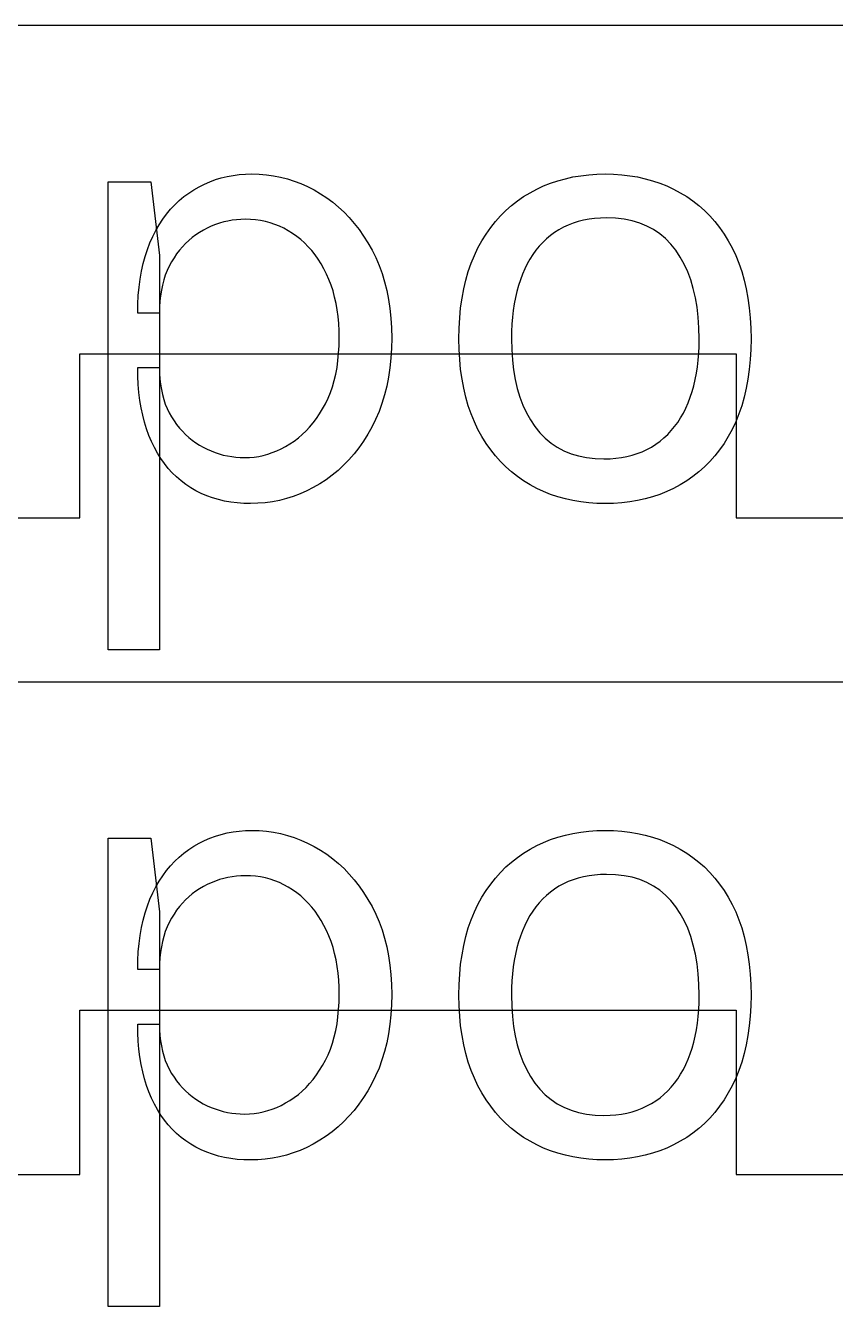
# Model space of a CAD drawing. Header units: millimetres. Extents: x 0 to 253, y 0 to 243.
# Drawn here: x 16.01 to 30.82, y 134.59 to 158 of the extents above; entities that cross this region are included whole.
import ezdxf

# ---------------------------------------------------------------- set-up
doc = ezdxf.new("R2010")
doc.units = ezdxf.units.MM
doc.layers.get('0').update_dxf_attribs({"linetype": 'CONTINUOUS'})

msp = doc.modelspace()

# ---------------------------------------------------------------- linework, layer by layer
for p, q in [((88, 158), (6, 158)), ((19.587, 155.216), (19.695, 155.242)), ((19.695, 155.242), (19.804, 155.262)), ((19.804, 155.262), (19.916, 155.276)), ((19.916, 155.276), (20.031, 155.285)), ((20.031, 155.285), (20.147, 155.288)), ((20.147, 155.288), (20.147, 155.288)), ((20.147, 155.288), (20.28, 155.284)), ((20.28, 155.284), (20.412, 155.274)), ((20.412, 155.274), (20.542, 155.256)), ((20.542, 155.256), (20.67, 155.23)), ((20.67, 155.23), (20.796, 155.198)), ((25.878, 155.202), (26.017, 155.233)), ((26.017, 155.233), (26.16, 155.257)), ((26.16, 155.257), (26.306, 155.274)), ((26.306, 155.274), (26.456, 155.285)), ((26.456, 155.285), (26.609, 155.288)), ((26.609, 155.288), (26.609, 155.288)), ((26.609, 155.288), (26.761, 155.285)), ((26.761, 155.285), (26.91, 155.274)), ((26.91, 155.274), (27.055, 155.257)), ((27.055, 155.257), (27.197, 155.233)), ((27.197, 155.233), (27.336, 155.202)), ((17.519, 146.588), (17.519, 155.144)), ((17.519, 155.144), (18.299, 155.144)), ((18.299, 155.144), (18.455, 153.8)), ((18.992, 154.94), (19.085, 155)), ((19.085, 155), (19.181, 155.055)), ((19.181, 155.055), (19.279, 155.104)), ((19.279, 155.104), (19.38, 155.147)), ((19.38, 155.147), (19.482, 155.184)), ((19.482, 155.184), (19.587, 155.216)), ((20.796, 155.198), (20.921, 155.158)), ((20.921, 155.158), (21.044, 155.112)), ((21.044, 155.112), (21.165, 155.058)), ((21.165, 155.058), (21.284, 154.996)), ((21.284, 154.996), (21.401, 154.928)), ((25.232, 154.946), (25.354, 155.011)), ((25.354, 155.011), (25.48, 155.069)), ((25.48, 155.069), (25.609, 155.12)), ((25.609, 155.12), (25.742, 155.165)), ((25.742, 155.165), (25.878, 155.202)), ((27.336, 155.202), (27.471, 155.165)), ((27.471, 155.165), (27.603, 155.12)), ((27.603, 155.12), (27.732, 155.069)), ((27.732, 155.069), (27.858, 155.011)), ((27.858, 155.011), (27.98, 154.946)), ((18.737, 154.725), (18.818, 154.802)), ((18.818, 154.802), (18.903, 154.874)), ((18.903, 154.874), (18.992, 154.94)), ((21.401, 154.928), (21.515, 154.853)), ((21.515, 154.853), (21.625, 154.772)), ((21.625, 154.772), (21.73, 154.684)), ((24.893, 154.711), (25.001, 154.796)), ((25.001, 154.796), (25.114, 154.874)), ((25.114, 154.874), (25.232, 154.946)), ((27.98, 154.946), (28.098, 154.874)), ((28.098, 154.874), (28.211, 154.796)), ((28.211, 154.796), (28.319, 154.711)), ((18.518, 154.46), (18.587, 154.554)), ((18.587, 154.554), (18.66, 154.642)), ((18.66, 154.642), (18.737, 154.725)), ((21.73, 154.684), (21.831, 154.59)), ((21.831, 154.59), (21.927, 154.49)), ((24.6, 154.418), (24.693, 154.522)), ((24.693, 154.522), (24.79, 154.62)), ((24.79, 154.62), (24.893, 154.711)), ((28.319, 154.711), (28.421, 154.62)), ((28.421, 154.62), (28.518, 154.522)), ((28.518, 154.522), (28.611, 154.418)), ((18.392, 154.256), (18.453, 154.361)), ((18.453, 154.361), (18.518, 154.46)), ((19.331, 154.3), (19.259, 154.262)), ((19.405, 154.333), (19.331, 154.3)), ((19.479, 154.363), (19.405, 154.333)), ((19.555, 154.389), (19.479, 154.363)), ((19.631, 154.411), (19.555, 154.389)), ((19.708, 154.428), (19.631, 154.411)), ((19.787, 154.442), (19.708, 154.428)), ((19.866, 154.452), (19.787, 154.442)), ((19.946, 154.458), (19.866, 154.452)), ((20.027, 154.46), (19.946, 154.458)), ((20.121, 154.457), (20.027, 154.46)), ((20.027, 154.46), (20.027, 154.46)), ((20.213, 154.45), (20.121, 154.457)), ((20.304, 154.437), (20.213, 154.45)), ((20.393, 154.419), (20.304, 154.437)), ((20.48, 154.395), (20.393, 154.419)), ((20.566, 154.367), (20.48, 154.395)), ((20.649, 154.334), (20.566, 154.367)), ((20.732, 154.295), (20.649, 154.334)), ((20.812, 154.251), (20.732, 154.295)), ((21.927, 154.49), (22.019, 154.384)), ((22.019, 154.384), (22.107, 154.271)), ((24.43, 154.19), (24.513, 154.307)), ((24.513, 154.307), (24.6, 154.418)), ((25.844, 154.313), (25.761, 154.268)), ((25.93, 154.353), (25.844, 154.313)), ((26.02, 154.388), (25.93, 154.353)), ((26.113, 154.417), (26.02, 154.388)), ((26.21, 154.441), (26.113, 154.417)), ((26.311, 154.46), (26.21, 154.441)), ((26.414, 154.473), (26.311, 154.46)), ((26.522, 154.481), (26.414, 154.473)), ((26.633, 154.484), (26.522, 154.481)), ((26.797, 154.478), (26.633, 154.484)), ((26.633, 154.484), (26.633, 154.484)), ((26.952, 154.46), (26.797, 154.478)), ((27.1, 154.431), (26.952, 154.46)), ((27.239, 154.389), (27.1, 154.431)), ((27.369, 154.336), (27.239, 154.389)), ((27.492, 154.271), (27.369, 154.336)), ((28.611, 154.418), (28.698, 154.307)), ((28.698, 154.307), (28.78, 154.19)), ((18.283, 154.029), (18.335, 154.145)), ((18.335, 154.145), (18.392, 154.256)), ((18.993, 154.074), (18.933, 154.018)), ((19.055, 154.127), (18.993, 154.074)), ((19.121, 154.175), (19.055, 154.127)), ((19.188, 154.221), (19.121, 154.175)), ((19.259, 154.262), (19.188, 154.221)), ((20.891, 154.202), (20.812, 154.251)), ((20.967, 154.148), (20.891, 154.202)), ((21.041, 154.09), (20.967, 154.148)), ((21.111, 154.027), (21.041, 154.09)), ((22.107, 154.271), (22.19, 154.152)), ((22.19, 154.152), (22.269, 154.027)), ((24.281, 153.935), (24.353, 154.066)), ((24.353, 154.066), (24.43, 154.19)), ((25.535, 154.101), (25.467, 154.036)), ((25.606, 154.161), (25.535, 154.101)), ((25.682, 154.217), (25.606, 154.161)), ((25.761, 154.268), (25.682, 154.217)), ((27.606, 154.194), (27.492, 154.271)), ((27.712, 154.106), (27.606, 154.194)), ((27.81, 154.005), (27.712, 154.106)), ((28.78, 154.19), (28.856, 154.066)), ((28.856, 154.066), (28.928, 153.935)), ((18.194, 153.781), (18.236, 153.908)), ((18.236, 153.908), (18.283, 154.029)), ((18.771, 153.828), (18.723, 153.757)), ((18.823, 153.895), (18.771, 153.828)), ((18.877, 153.959), (18.823, 153.895)), ((18.933, 154.018), (18.877, 153.959)), ((21.178, 153.959), (21.111, 154.027)), ((21.241, 153.887), (21.178, 153.959)), ((21.302, 153.81), (21.241, 153.887)), ((22.269, 154.027), (22.343, 153.896)), ((22.343, 153.896), (22.411, 153.759)), ((24.215, 153.798), (24.281, 153.935)), ((25.341, 153.893), (25.285, 153.815)), ((25.402, 153.967), (25.341, 153.893)), ((25.467, 154.036), (25.402, 153.967)), ((27.899, 153.893), (27.81, 154.005)), ((27.98, 153.77), (27.899, 153.893)), ((28.928, 153.935), (28.994, 153.798)), ((18.128, 153.511), (18.158, 153.649)), ((18.158, 153.649), (18.194, 153.781)), ((18.455, 153.8), (18.455, 146.588)), ((18.635, 153.605), (18.597, 153.524)), ((18.677, 153.683), (18.635, 153.605)), ((18.723, 153.757), (18.677, 153.683)), ((21.359, 153.729), (21.302, 153.81)), ((21.413, 153.643), (21.359, 153.729)), ((21.464, 153.553), (21.413, 153.643)), ((22.411, 153.759), (22.473, 153.617)), ((22.473, 153.617), (22.527, 153.469)), ((24.104, 153.505), (24.156, 153.655)), ((24.156, 153.655), (24.215, 153.798)), ((25.182, 153.644), (25.136, 153.552)), ((25.231, 153.731), (25.182, 153.644)), ((25.285, 153.815), (25.231, 153.731)), ((28.052, 153.639), (27.98, 153.77)), ((28.116, 153.499), (28.052, 153.639)), ((28.994, 153.798), (29.052, 153.655)), ((29.052, 153.655), (29.104, 153.505)), ((18.084, 153.22), (18.103, 153.368)), ((18.103, 153.368), (18.128, 153.511)), ((18.535, 153.35), (18.51, 153.258)), ((18.564, 153.438), (18.535, 153.35)), ((18.597, 153.524), (18.564, 153.438)), ((21.512, 153.458), (21.464, 153.553)), ((21.556, 153.359), (21.512, 153.458)), ((21.595, 153.256), (21.556, 153.359)), ((22.527, 153.469), (22.573, 153.316)), ((24.058, 153.348), (24.104, 153.505)), ((25.056, 153.354), (25.022, 153.249)), ((25.094, 153.455), (25.056, 153.354)), ((25.136, 153.552), (25.094, 153.455)), ((28.172, 153.351), (28.116, 153.499)), ((28.218, 153.193), (28.172, 153.351)), ((29.104, 153.505), (29.149, 153.348)), ((18.07, 153.067), (18.084, 153.22)), ((18.491, 153.162), (18.475, 153.063)), ((18.51, 153.258), (18.491, 153.162)), ((21.63, 153.149), (21.595, 153.256)), ((21.66, 153.038), (21.63, 153.149)), ((22.573, 153.316), (22.613, 153.158)), ((22.613, 153.158), (22.645, 152.995)), ((23.989, 153.017), (24.02, 153.186)), ((24.02, 153.186), (24.058, 153.348)), ((24.991, 153.141), (24.965, 153.029)), ((25.022, 153.249), (24.991, 153.141)), ((28.257, 153.027), (28.218, 153.193)), ((29.149, 153.348), (29.187, 153.186)), ((29.187, 153.186), (29.218, 153.017)), ((18.059, 152.744), (18.062, 152.908)), ((18.062, 152.908), (18.07, 153.067)), ((18.464, 152.96), (18.457, 152.854)), ((18.475, 153.063), (18.464, 152.96)), ((21.685, 152.923), (21.66, 153.038)), ((21.706, 152.804), (21.685, 152.923)), ((22.645, 152.995), (22.671, 152.826)), ((23.964, 152.841), (23.989, 153.017)), ((24.943, 152.913), (24.925, 152.793)), ((24.965, 153.029), (24.943, 152.913)), ((28.287, 152.852), (28.257, 153.027)), ((29.218, 153.017), (29.242, 152.841)), ((18.455, 152.744), (18.059, 152.744)), ((18.457, 152.854), (18.455, 152.744)), ((18.455, 152.744), (18.455, 152.744)), ((21.722, 152.681), (21.706, 152.804)), ((21.734, 152.554), (21.722, 152.681)), ((22.671, 152.826), (22.689, 152.652)), ((22.689, 152.652), (22.699, 152.473)), ((23.936, 152.471), (23.947, 152.659)), ((23.947, 152.659), (23.964, 152.841)), ((24.911, 152.669), (24.901, 152.542)), ((24.925, 152.793), (24.911, 152.669)), ((28.308, 152.669), (28.287, 152.852)), ((28.321, 152.477), (28.308, 152.669)), ((29.242, 152.841), (29.259, 152.659)), ((29.259, 152.659), (29.27, 152.471)), ((21.741, 152.423), (21.734, 152.554)), ((21.743, 152.288), (21.741, 152.423)), ((22.699, 152.473), (22.703, 152.288)), ((23.933, 152.276), (23.936, 152.471)), ((24.901, 152.542), (24.895, 152.411)), ((28.325, 152.276), (28.321, 152.477)), ((29.27, 152.471), (29.273, 152.276)), ((21.74, 152.147), (21.743, 152.288)), ((21.743, 152.288), (21.743, 152.288)), ((22.703, 152.288), (22.699, 152.101)), ((22.703, 152.288), (22.703, 152.288)), ((23.936, 152.082), (23.933, 152.276)), ((23.933, 152.276), (23.933, 152.276)), ((24.895, 152.411), (24.893, 152.276)), ((24.893, 152.276), (24.893, 152.276)), ((24.893, 152.276), (24.897, 152.077)), ((28.323, 152.142), (28.325, 152.276)), ((28.325, 152.276), (28.325, 152.276)), ((29.273, 152.276), (29.27, 152.082)), ((29.273, 152.276), (29.273, 152.276)), ((17, 149), (17, 152)), ((17, 152), (29, 152)), ((21.72, 151.88), (21.733, 152.012)), ((21.733, 152.012), (21.74, 152.147)), ((22.699, 152.101), (22.688, 151.92)), ((23.947, 151.895), (23.936, 152.082)), ((24.897, 152.077), (24.91, 151.887)), ((28.307, 151.886), (28.317, 152.012)), ((28.317, 152.012), (28.323, 152.142)), ((29, 152), (29, 149)), ((29.27, 152.082), (29.259, 151.895)), ((18.062, 151.591), (18.059, 151.748)), ((18.059, 151.748), (18.059, 151.748)), ((18.059, 151.748), (18.455, 151.748)), ((18.455, 151.748), (18.457, 151.643)), ((21.68, 151.631), (21.703, 151.753)), ((21.703, 151.753), (21.72, 151.88)), ((22.67, 151.744), (22.645, 151.573)), ((22.688, 151.92), (22.67, 151.744)), ((23.964, 151.714), (23.947, 151.895)), ((23.989, 151.539), (23.964, 151.714)), ((24.91, 151.887), (24.932, 151.706)), ((28.275, 151.644), (28.293, 151.763)), ((28.293, 151.763), (28.307, 151.886)), ((29.242, 151.714), (29.218, 151.539)), ((29.259, 151.895), (29.242, 151.714)), ((18.069, 151.439), (18.062, 151.591)), ((18.457, 151.643), (18.464, 151.541)), ((18.464, 151.541), (18.475, 151.443)), ((21.62, 151.4), (21.652, 151.513)), ((21.652, 151.513), (21.68, 151.631)), ((22.645, 151.573), (22.612, 151.407)), ((24.02, 151.37), (23.989, 151.539)), ((24.932, 151.706), (24.962, 151.532)), ((24.962, 151.532), (25, 151.368)), ((28.227, 151.418), (28.253, 151.529)), ((28.253, 151.529), (28.275, 151.644)), ((29.218, 151.539), (29.187, 151.37)), ((18.082, 151.291), (18.069, 151.439)), ((18.099, 151.148), (18.082, 151.291)), ((18.475, 151.443), (18.491, 151.348)), ((18.491, 151.348), (18.51, 151.256)), ((18.51, 151.256), (18.535, 151.168)), ((21.539, 151.187), (21.582, 151.292)), ((21.582, 151.292), (21.62, 151.4)), ((22.572, 151.248), (22.525, 151.093)), ((22.612, 151.407), (22.572, 151.248)), ((24.058, 151.208), (24.02, 151.37)), ((25, 151.368), (25.047, 151.211)), ((28.162, 151.206), (28.196, 151.31)), ((28.196, 151.31), (28.227, 151.418)), ((29.187, 151.37), (29.149, 151.208)), ((18.122, 151.011), (18.099, 151.148)), ((18.15, 150.878), (18.122, 151.011)), ((18.535, 151.168), (18.564, 151.083)), ((18.564, 151.083), (18.597, 151.001)), ((21.439, 150.993), (21.491, 151.088)), ((21.491, 151.088), (21.539, 151.187)), ((22.525, 151.093), (22.471, 150.944)), ((24.104, 151.051), (24.058, 151.208)), ((24.156, 150.901), (24.104, 151.051)), ((25.047, 151.211), (25.103, 151.064)), ((25.103, 151.064), (25.168, 150.924)), ((28.036, 150.918), (28.082, 151.01)), ((28.082, 151.01), (28.124, 151.106)), ((28.124, 151.106), (28.162, 151.206)), ((29.104, 151.051), (29.052, 150.901)), ((29.149, 151.208), (29.104, 151.051)), ((18.182, 150.75), (18.15, 150.878)), ((18.597, 151.001), (18.635, 150.923)), ((18.635, 150.923), (18.677, 150.848)), ((18.677, 150.848), (18.723, 150.777)), ((18.723, 150.777), (18.771, 150.709)), ((21.266, 150.737), (21.327, 150.818)), ((21.327, 150.818), (21.384, 150.903)), ((21.384, 150.903), (21.439, 150.993)), ((22.409, 150.8), (22.34, 150.662)), ((22.471, 150.944), (22.409, 150.8)), ((24.215, 150.758), (24.156, 150.901)), ((25.168, 150.924), (25.24, 150.793)), ((25.24, 150.793), (25.322, 150.671)), ((27.933, 150.748), (27.986, 150.831)), ((27.986, 150.831), (28.036, 150.918)), ((29.052, 150.901), (28.994, 150.758)), ((18.22, 150.627), (18.182, 150.75)), ((18.263, 150.508), (18.22, 150.627)), ((18.771, 150.709), (18.822, 150.644)), ((18.822, 150.644), (18.876, 150.584)), ((18.876, 150.584), (18.933, 150.526)), ((21.068, 150.524), (21.137, 150.59)), ((21.137, 150.59), (21.203, 150.661)), ((21.203, 150.661), (21.266, 150.737)), ((22.34, 150.662), (22.265, 150.53)), ((24.281, 150.62), (24.215, 150.758)), ((24.353, 150.489), (24.281, 150.62)), ((25.322, 150.671), (25.412, 150.559)), ((25.412, 150.559), (25.51, 150.458)), ((27.75, 150.527), (27.815, 150.597)), ((27.815, 150.597), (27.876, 150.67)), ((27.876, 150.67), (27.933, 150.748)), ((28.928, 150.62), (28.856, 150.489)), ((28.994, 150.758), (28.928, 150.62)), ((18.311, 150.395), (18.263, 150.508)), ((18.364, 150.287), (18.311, 150.395)), ((18.933, 150.526), (18.992, 150.473)), ((18.992, 150.473), (19.054, 150.422)), ((19.054, 150.422), (19.119, 150.376)), ((19.119, 150.376), (19.186, 150.333)), ((19.186, 150.333), (19.256, 150.293)), ((20.683, 150.263), (20.763, 150.306)), ((20.763, 150.306), (20.843, 150.353)), ((20.843, 150.353), (20.921, 150.405)), ((20.921, 150.405), (20.996, 150.462)), ((20.996, 150.462), (21.068, 150.524)), ((22.186, 150.404), (22.102, 150.284)), ((22.265, 150.53), (22.186, 150.404)), ((24.43, 150.364), (24.353, 150.489)), ((24.513, 150.246), (24.43, 150.364)), ((25.51, 150.458), (25.616, 150.37)), ((25.616, 150.37), (25.73, 150.293)), ((27.453, 150.296), (27.533, 150.347)), ((27.533, 150.347), (27.609, 150.403)), ((27.609, 150.403), (27.681, 150.463)), ((27.681, 150.463), (27.75, 150.527)), ((28.78, 150.364), (28.698, 150.246)), ((28.856, 150.489), (28.78, 150.364)), ((18.42, 150.184), (18.364, 150.287)), ((18.481, 150.086), (18.42, 150.184)), ((18.547, 149.994), (18.481, 150.086)), ((19.256, 150.293), (19.328, 150.257)), ((19.328, 150.257), (19.401, 150.225)), ((19.401, 150.225), (19.474, 150.197)), ((19.474, 150.197), (19.549, 150.172)), ((19.549, 150.172), (19.624, 150.151)), ((19.624, 150.151), (19.701, 150.134)), ((19.701, 150.134), (19.778, 150.121)), ((19.778, 150.121), (19.856, 150.112)), ((19.856, 150.112), (19.935, 150.106)), ((19.935, 150.106), (20.015, 150.104)), ((20.015, 150.104), (20.101, 150.106)), ((20.015, 150.104), (20.015, 150.104)), ((20.101, 150.106), (20.186, 150.114)), ((20.186, 150.114), (20.271, 150.126)), ((20.271, 150.126), (20.355, 150.144)), ((20.355, 150.144), (20.438, 150.166)), ((20.438, 150.166), (20.52, 150.194)), ((20.52, 150.194), (20.602, 150.226)), ((20.602, 150.226), (20.683, 150.263)), ((22.014, 150.17), (21.921, 150.064)), ((22.102, 150.284), (22.014, 150.17)), ((24.6, 150.135), (24.513, 150.246)), ((24.693, 150.03), (24.6, 150.135)), ((25.73, 150.293), (25.852, 150.228)), ((25.852, 150.228), (25.983, 150.175)), ((25.983, 150.175), (26.121, 150.133)), ((26.121, 150.133), (26.268, 150.104)), ((26.268, 150.104), (26.422, 150.086)), ((26.422, 150.086), (26.585, 150.08)), ((26.585, 150.08), (26.695, 150.083)), ((26.585, 150.08), (26.585, 150.08)), ((26.585, 150.08), (26.585, 150.08)), ((26.695, 150.083), (26.801, 150.091)), ((26.801, 150.091), (26.905, 150.104)), ((26.905, 150.104), (27.005, 150.123)), ((27.005, 150.123), (27.101, 150.147)), ((27.101, 150.147), (27.194, 150.176)), ((27.194, 150.176), (27.284, 150.211)), ((27.284, 150.211), (27.37, 150.251)), ((27.37, 150.251), (27.453, 150.296)), ((28.611, 150.135), (28.518, 150.03)), ((28.698, 150.246), (28.611, 150.135)), ((18.616, 149.907), (18.547, 149.994)), ((18.69, 149.825), (18.616, 149.907)), ((21.722, 149.869), (21.615, 149.781)), ((21.823, 149.963), (21.722, 149.869)), ((21.921, 150.064), (21.823, 149.963)), ((24.79, 149.932), (24.693, 150.03)), ((24.893, 149.841), (24.79, 149.932)), ((25.001, 149.756), (24.893, 149.841)), ((28.319, 149.841), (28.211, 149.756)), ((28.421, 149.932), (28.319, 149.841)), ((28.518, 150.03), (28.421, 149.932)), ((18.768, 149.749), (18.69, 149.825)), ((18.851, 149.678), (18.768, 149.749)), ((18.937, 149.612), (18.851, 149.678)), ((19.028, 149.552), (18.937, 149.612)), ((21.389, 149.624), (21.27, 149.556)), ((21.504, 149.699), (21.389, 149.624)), ((21.615, 149.781), (21.504, 149.699)), ((25.114, 149.678), (25.001, 149.756)), ((25.232, 149.606), (25.114, 149.678)), ((25.354, 149.541), (25.232, 149.606)), ((27.98, 149.606), (27.858, 149.541)), ((28.098, 149.678), (27.98, 149.606)), ((28.211, 149.756), (28.098, 149.678)), ((19.123, 149.497), (19.028, 149.552)), ((19.221, 149.448), (19.123, 149.497)), ((19.322, 149.405), (19.221, 149.448)), ((19.426, 149.368), (19.322, 149.405)), ((20.904, 149.394), (20.778, 149.354)), ((21.028, 149.44), (20.904, 149.394)), ((21.15, 149.494), (21.028, 149.44)), ((21.27, 149.556), (21.15, 149.494)), ((25.48, 149.483), (25.354, 149.541)), ((25.609, 149.432), (25.48, 149.483)), ((25.742, 149.387), (25.609, 149.432)), ((25.878, 149.35), (25.742, 149.387)), ((27.471, 149.387), (27.336, 149.35)), ((27.603, 149.432), (27.471, 149.387)), ((27.732, 149.483), (27.603, 149.432)), ((27.858, 149.541), (27.732, 149.483)), ((19.534, 149.336), (19.426, 149.368)), ((19.645, 149.31), (19.534, 149.336)), ((19.76, 149.29), (19.645, 149.31)), ((19.878, 149.276), (19.76, 149.29)), ((19.999, 149.267), (19.878, 149.276)), ((20.123, 149.264), (19.999, 149.267)), ((20.258, 149.268), (20.123, 149.264)), ((20.123, 149.264), (20.123, 149.264)), ((20.123, 149.264), (20.123, 149.264)), ((20.391, 149.278), (20.258, 149.268)), ((20.522, 149.296), (20.391, 149.278)), ((20.651, 149.322), (20.522, 149.296)), ((20.778, 149.354), (20.651, 149.322)), ((26.017, 149.319), (25.878, 149.35)), ((26.16, 149.295), (26.017, 149.319)), ((26.306, 149.278), (26.16, 149.295)), ((26.456, 149.267), (26.306, 149.278)), ((26.609, 149.264), (26.456, 149.267)), ((26.761, 149.267), (26.609, 149.264)), ((26.609, 149.264), (26.609, 149.264)), ((26.609, 149.264), (26.609, 149.264)), ((26.91, 149.278), (26.761, 149.267)), ((27.055, 149.295), (26.91, 149.278)), ((27.197, 149.319), (27.055, 149.295)), ((27.336, 149.35), (27.197, 149.319)), ((5, 149), (17, 149)), ((29, 149), (41, 149)), ((18.455, 146.588), (17.519, 146.588)), ((18.455, 146.588), (18.455, 146.588)), ((88, 146), (6, 146)), ((19.916, 143.276), (20.031, 143.285)), ((20.031, 143.285), (20.147, 143.288)), ((20.147, 143.288), (20.147, 143.288)), ((20.147, 143.288), (20.28, 143.284)), ((20.28, 143.284), (20.412, 143.274)), ((26.306, 143.274), (26.456, 143.285)), ((26.456, 143.285), (26.609, 143.288)), ((26.609, 143.288), (26.609, 143.288)), ((26.609, 143.288), (26.761, 143.285)), ((26.761, 143.285), (26.91, 143.274)), ((17.519, 134.588), (17.519, 143.144)), ((17.519, 143.144), (18.299, 143.144)), ((18.299, 143.144), (18.455, 141.8)), ((19.085, 143), (19.181, 143.055)), ((19.181, 143.055), (19.279, 143.104)), ((19.279, 143.104), (19.38, 143.147)), ((19.38, 143.147), (19.482, 143.184)), ((19.482, 143.184), (19.587, 143.216)), ((19.587, 143.216), (19.695, 143.242)), ((19.695, 143.242), (19.804, 143.262)), ((19.804, 143.262), (19.916, 143.276)), ((20.412, 143.274), (20.542, 143.256)), ((20.542, 143.256), (20.67, 143.23)), ((20.67, 143.23), (20.796, 143.198)), ((20.796, 143.198), (20.921, 143.158)), ((20.921, 143.158), (21.044, 143.112)), ((21.044, 143.112), (21.165, 143.058)), ((21.165, 143.058), (21.284, 142.996)), ((25.354, 143.011), (25.48, 143.069)), ((25.48, 143.069), (25.609, 143.12)), ((25.609, 143.12), (25.742, 143.165)), ((25.742, 143.165), (25.878, 143.202)), ((25.878, 143.202), (26.017, 143.233)), ((26.017, 143.233), (26.16, 143.257)), ((26.16, 143.257), (26.306, 143.274)), ((26.91, 143.274), (27.055, 143.257)), ((27.055, 143.257), (27.197, 143.233)), ((27.197, 143.233), (27.336, 143.202)), ((27.336, 143.202), (27.471, 143.165)), ((27.471, 143.165), (27.603, 143.12)), ((27.603, 143.12), (27.732, 143.069)), ((27.732, 143.069), (27.858, 143.011)), ((18.818, 142.802), (18.903, 142.874)), ((18.903, 142.874), (18.992, 142.94)), ((18.992, 142.94), (19.085, 143)), ((21.284, 142.996), (21.401, 142.928)), ((21.401, 142.928), (21.515, 142.853)), ((21.515, 142.853), (21.625, 142.772)), ((25.001, 142.796), (25.114, 142.874)), ((25.114, 142.874), (25.232, 142.946)), ((25.232, 142.946), (25.354, 143.011)), ((27.858, 143.011), (27.98, 142.946)), ((27.98, 142.946), (28.098, 142.874)), ((28.098, 142.874), (28.211, 142.796)), ((18.587, 142.554), (18.66, 142.642)), ((18.66, 142.642), (18.737, 142.725)), ((18.737, 142.725), (18.818, 142.802)), ((21.625, 142.772), (21.73, 142.684)), ((21.73, 142.684), (21.831, 142.59)), ((21.831, 142.59), (21.927, 142.49)), ((24.693, 142.522), (24.79, 142.62)), ((24.79, 142.62), (24.893, 142.711)), ((24.893, 142.711), (25.001, 142.796)), ((28.211, 142.796), (28.319, 142.711)), ((28.319, 142.711), (28.421, 142.62)), ((28.421, 142.62), (28.518, 142.522)), ((18.392, 142.256), (18.453, 142.361)), ((18.453, 142.361), (18.518, 142.46)), ((18.518, 142.46), (18.587, 142.554)), ((19.479, 142.363), (19.405, 142.333)), ((19.555, 142.389), (19.479, 142.363)), ((19.631, 142.411), (19.555, 142.389)), ((19.708, 142.428), (19.631, 142.411)), ((19.787, 142.442), (19.708, 142.428)), ((19.866, 142.452), (19.787, 142.442)), ((19.946, 142.458), (19.866, 142.452)), ((20.027, 142.46), (19.946, 142.458)), ((20.121, 142.457), (20.027, 142.46)), ((20.027, 142.46), (20.027, 142.46)), ((20.213, 142.45), (20.121, 142.457)), ((20.304, 142.437), (20.213, 142.45)), ((20.393, 142.419), (20.304, 142.437)), ((20.48, 142.395), (20.393, 142.419)), ((20.566, 142.367), (20.48, 142.395)), ((20.649, 142.334), (20.566, 142.367)), ((21.927, 142.49), (22.019, 142.384)), ((22.019, 142.384), (22.107, 142.271)), ((24.513, 142.307), (24.6, 142.418)), ((24.6, 142.418), (24.693, 142.522)), ((25.93, 142.353), (25.844, 142.313)), ((26.02, 142.388), (25.93, 142.353)), ((26.113, 142.417), (26.02, 142.388)), ((26.21, 142.441), (26.113, 142.417)), ((26.311, 142.46), (26.21, 142.441)), ((26.414, 142.473), (26.311, 142.46)), ((26.522, 142.481), (26.414, 142.473)), ((26.633, 142.484), (26.522, 142.481)), ((26.797, 142.478), (26.633, 142.484)), ((26.633, 142.484), (26.633, 142.484)), ((26.952, 142.46), (26.797, 142.478)), ((27.1, 142.431), (26.952, 142.46)), ((27.239, 142.389), (27.1, 142.431)), ((27.369, 142.336), (27.239, 142.389)), ((28.518, 142.522), (28.611, 142.418)), ((28.611, 142.418), (28.698, 142.307)), ((18.283, 142.029), (18.335, 142.145)), ((18.335, 142.145), (18.392, 142.256)), ((19.055, 142.127), (18.993, 142.074)), ((19.121, 142.175), (19.055, 142.127)), ((19.188, 142.221), (19.121, 142.175)), ((19.259, 142.262), (19.188, 142.221)), ((19.331, 142.3), (19.259, 142.262)), ((19.405, 142.333), (19.331, 142.3)), ((20.732, 142.295), (20.649, 142.334)), ((20.812, 142.251), (20.732, 142.295)), ((20.891, 142.202), (20.812, 142.251)), ((20.967, 142.148), (20.891, 142.202)), ((21.041, 142.09), (20.967, 142.148)), ((22.107, 142.271), (22.19, 142.152)), ((22.19, 142.152), (22.269, 142.027)), ((24.353, 142.066), (24.43, 142.19)), ((24.43, 142.19), (24.513, 142.307)), ((25.606, 142.161), (25.535, 142.101)), ((25.682, 142.217), (25.606, 142.161)), ((25.761, 142.268), (25.682, 142.217)), ((25.844, 142.313), (25.761, 142.268)), ((27.492, 142.271), (27.369, 142.336)), ((27.606, 142.194), (27.492, 142.271)), ((27.712, 142.106), (27.606, 142.194)), ((28.698, 142.307), (28.78, 142.19)), ((28.78, 142.19), (28.856, 142.066)), ((18.194, 141.781), (18.236, 141.908)), ((18.236, 141.908), (18.283, 142.029)), ((18.823, 141.895), (18.771, 141.828)), ((18.877, 141.959), (18.823, 141.895)), ((18.933, 142.018), (18.877, 141.959)), ((18.993, 142.074), (18.933, 142.018)), ((21.111, 142.027), (21.041, 142.09)), ((21.178, 141.959), (21.111, 142.027)), ((21.241, 141.887), (21.178, 141.959)), ((21.302, 141.81), (21.241, 141.887)), ((22.269, 142.027), (22.343, 141.896)), ((22.343, 141.896), (22.411, 141.759)), ((24.215, 141.798), (24.281, 141.935)), ((24.281, 141.935), (24.353, 142.066)), ((25.341, 141.893), (25.285, 141.815)), ((25.402, 141.967), (25.341, 141.893)), ((25.467, 142.036), (25.402, 141.967)), ((25.535, 142.101), (25.467, 142.036)), ((27.81, 142.005), (27.712, 142.106)), ((27.899, 141.893), (27.81, 142.005)), ((27.98, 141.77), (27.899, 141.893)), ((28.856, 142.066), (28.928, 141.935)), ((28.928, 141.935), (28.994, 141.798)), ((18.128, 141.511), (18.158, 141.649)), ((18.158, 141.649), (18.194, 141.781)), ((18.455, 141.8), (18.455, 134.588)), ((18.677, 141.683), (18.635, 141.605)), ((18.723, 141.757), (18.677, 141.683)), ((18.771, 141.828), (18.723, 141.757)), ((21.359, 141.729), (21.302, 141.81)), ((21.413, 141.643), (21.359, 141.729)), ((21.464, 141.553), (21.413, 141.643)), ((22.411, 141.759), (22.473, 141.617)), ((24.104, 141.505), (24.156, 141.655)), ((24.156, 141.655), (24.215, 141.798)), ((25.182, 141.644), (25.136, 141.552)), ((25.231, 141.731), (25.182, 141.644)), ((25.285, 141.815), (25.231, 141.731)), ((28.052, 141.639), (27.98, 141.77)), ((28.994, 141.798), (29.052, 141.655)), ((29.052, 141.655), (29.104, 141.505)), ((18.103, 141.368), (18.128, 141.511)), ((18.564, 141.438), (18.535, 141.35)), ((18.597, 141.524), (18.564, 141.438)), ((18.635, 141.605), (18.597, 141.524)), ((21.512, 141.458), (21.464, 141.553)), ((21.556, 141.359), (21.512, 141.458)), ((22.473, 141.617), (22.527, 141.469)), ((22.527, 141.469), (22.573, 141.316)), ((24.058, 141.348), (24.104, 141.505)), ((25.094, 141.455), (25.056, 141.354)), ((25.136, 141.552), (25.094, 141.455)), ((28.116, 141.499), (28.052, 141.639)), ((28.172, 141.351), (28.116, 141.499)), ((29.104, 141.505), (29.149, 141.348)), ((18.07, 141.067), (18.084, 141.22)), ((18.084, 141.22), (18.103, 141.368)), ((18.51, 141.258), (18.491, 141.162)), ((18.535, 141.35), (18.51, 141.258)), ((21.595, 141.256), (21.556, 141.359)), ((21.63, 141.149), (21.595, 141.256)), ((22.573, 141.316), (22.613, 141.158)), ((23.989, 141.017), (24.02, 141.186)), ((24.02, 141.186), (24.058, 141.348)), ((25.022, 141.249), (24.991, 141.141)), ((25.056, 141.354), (25.022, 141.249)), ((28.218, 141.193), (28.172, 141.351)), ((28.257, 141.027), (28.218, 141.193)), ((29.149, 141.348), (29.187, 141.186)), ((29.187, 141.186), (29.218, 141.017)), ((18.062, 140.908), (18.07, 141.067)), ((18.464, 140.96), (18.457, 140.854)), ((18.475, 141.063), (18.464, 140.96)), ((18.491, 141.162), (18.475, 141.063)), ((21.66, 141.038), (21.63, 141.149)), ((21.685, 140.923), (21.66, 141.038)), ((22.613, 141.158), (22.645, 140.995)), ((22.645, 140.995), (22.671, 140.826)), ((23.964, 140.841), (23.989, 141.017)), ((24.965, 141.029), (24.943, 140.913)), ((24.991, 141.141), (24.965, 141.029)), ((28.287, 140.852), (28.257, 141.027)), ((29.218, 141.017), (29.242, 140.841)), ((18.059, 140.744), (18.062, 140.908)), ((18.455, 140.744), (18.059, 140.744)), ((18.457, 140.854), (18.455, 140.744)), ((18.455, 140.744), (18.455, 140.744)), ((21.706, 140.804), (21.685, 140.923)), ((21.722, 140.681), (21.706, 140.804)), ((22.671, 140.826), (22.689, 140.652)), ((23.947, 140.659), (23.964, 140.841)), ((24.925, 140.793), (24.911, 140.669)), ((24.943, 140.913), (24.925, 140.793)), ((28.308, 140.669), (28.287, 140.852)), ((29.242, 140.841), (29.259, 140.659)), ((21.734, 140.554), (21.722, 140.681)), ((21.741, 140.423), (21.734, 140.554)), ((22.689, 140.652), (22.699, 140.473)), ((22.699, 140.473), (22.703, 140.288)), ((23.936, 140.471), (23.947, 140.659)), ((24.901, 140.542), (24.895, 140.411)), ((24.911, 140.669), (24.901, 140.542)), ((28.321, 140.477), (28.308, 140.669)), ((28.325, 140.276), (28.321, 140.477)), ((29.259, 140.659), (29.27, 140.471)), ((21.74, 140.147), (21.743, 140.288)), ((21.743, 140.288), (21.741, 140.423)), ((21.743, 140.288), (21.743, 140.288)), ((22.703, 140.288), (22.699, 140.101)), ((22.703, 140.288), (22.703, 140.288)), ((23.933, 140.276), (23.936, 140.471)), ((23.936, 140.082), (23.933, 140.276)), ((23.933, 140.276), (23.933, 140.276)), ((24.895, 140.411), (24.893, 140.276)), ((24.893, 140.276), (24.893, 140.276)), ((24.893, 140.276), (24.897, 140.077)), ((28.323, 140.142), (28.325, 140.276)), ((28.325, 140.276), (28.325, 140.276)), ((29.27, 140.471), (29.273, 140.276)), ((29.273, 140.276), (29.27, 140.082)), ((29.273, 140.276), (29.273, 140.276)), ((21.72, 139.88), (21.733, 140.012)), ((21.733, 140.012), (21.74, 140.147)), ((22.699, 140.101), (22.688, 139.92)), ((23.947, 139.895), (23.936, 140.082)), ((24.897, 140.077), (24.91, 139.887)), ((28.307, 139.886), (28.317, 140.012)), ((28.317, 140.012), (28.323, 140.142)), ((29.27, 140.082), (29.259, 139.895)), ((17, 137), (17, 140)), ((17, 140), (29, 140)), ((21.703, 139.753), (21.72, 139.88)), ((22.688, 139.92), (22.67, 139.744)), ((23.964, 139.714), (23.947, 139.895)), ((24.91, 139.887), (24.932, 139.706)), ((28.293, 139.763), (28.307, 139.886)), ((29, 140), (29, 137)), ((29.259, 139.895), (29.242, 139.714)), ((18.062, 139.591), (18.059, 139.748)), ((18.059, 139.748), (18.059, 139.748)), ((18.059, 139.748), (18.455, 139.748)), ((18.069, 139.439), (18.062, 139.591)), ((18.455, 139.748), (18.457, 139.643)), ((18.457, 139.643), (18.464, 139.541)), ((18.464, 139.541), (18.475, 139.443)), ((21.652, 139.513), (21.68, 139.631)), ((21.68, 139.631), (21.703, 139.753)), ((22.645, 139.573), (22.612, 139.407)), ((22.67, 139.744), (22.645, 139.573)), ((23.989, 139.539), (23.964, 139.714)), ((24.02, 139.37), (23.989, 139.539)), ((24.932, 139.706), (24.962, 139.532)), ((28.253, 139.529), (28.275, 139.644)), ((28.275, 139.644), (28.293, 139.763)), ((29.218, 139.539), (29.187, 139.37)), ((29.242, 139.714), (29.218, 139.539)), ((18.082, 139.291), (18.069, 139.439)), ((18.475, 139.443), (18.491, 139.348)), ((18.491, 139.348), (18.51, 139.256)), ((21.582, 139.292), (21.62, 139.4)), ((21.62, 139.4), (21.652, 139.513)), ((22.612, 139.407), (22.572, 139.248)), ((24.058, 139.208), (24.02, 139.37)), ((24.962, 139.532), (25, 139.368)), ((25, 139.368), (25.047, 139.211)), ((28.162, 139.206), (28.196, 139.31)), ((28.196, 139.31), (28.227, 139.418)), ((28.227, 139.418), (28.253, 139.529)), ((29.187, 139.37), (29.149, 139.208)), ((18.099, 139.148), (18.082, 139.291)), ((18.122, 139.011), (18.099, 139.148)), ((18.51, 139.256), (18.535, 139.168)), ((18.535, 139.168), (18.564, 139.083)), ((18.564, 139.083), (18.597, 139.001)), ((21.439, 138.993), (21.491, 139.088)), ((21.491, 139.088), (21.539, 139.187)), ((21.539, 139.187), (21.582, 139.292)), ((22.525, 139.093), (22.471, 138.944)), ((22.572, 139.248), (22.525, 139.093)), ((24.104, 139.051), (24.058, 139.208)), ((25.047, 139.211), (25.103, 139.064)), ((28.082, 139.01), (28.124, 139.106)), ((28.124, 139.106), (28.162, 139.206)), ((29.149, 139.208), (29.104, 139.051)), ((18.15, 138.878), (18.122, 139.011)), ((18.182, 138.75), (18.15, 138.878)), ((18.597, 139.001), (18.635, 138.923)), ((18.635, 138.923), (18.677, 138.848)), ((18.677, 138.848), (18.723, 138.777)), ((21.327, 138.818), (21.384, 138.903)), ((21.384, 138.903), (21.439, 138.993)), ((22.471, 138.944), (22.409, 138.8)), ((24.156, 138.901), (24.104, 139.051)), ((24.215, 138.758), (24.156, 138.901)), ((25.103, 139.064), (25.168, 138.924)), ((25.168, 138.924), (25.24, 138.793)), ((27.986, 138.831), (28.036, 138.918)), ((28.036, 138.918), (28.082, 139.01)), ((29.052, 138.901), (28.994, 138.758)), ((29.104, 139.051), (29.052, 138.901)), ((18.22, 138.627), (18.182, 138.75)), ((18.263, 138.508), (18.22, 138.627)), ((18.723, 138.777), (18.771, 138.709)), ((18.771, 138.709), (18.822, 138.644)), ((18.822, 138.644), (18.876, 138.584)), ((21.137, 138.59), (21.203, 138.661)), ((21.203, 138.661), (21.266, 138.737)), ((21.266, 138.737), (21.327, 138.818)), ((22.34, 138.662), (22.265, 138.53)), ((22.409, 138.8), (22.34, 138.662)), ((24.281, 138.62), (24.215, 138.758)), ((24.353, 138.489), (24.281, 138.62)), ((25.24, 138.793), (25.322, 138.671)), ((25.322, 138.671), (25.412, 138.559)), ((27.815, 138.597), (27.876, 138.67)), ((27.876, 138.67), (27.933, 138.748)), ((27.933, 138.748), (27.986, 138.831)), ((28.928, 138.62), (28.856, 138.489)), ((28.994, 138.758), (28.928, 138.62)), ((18.311, 138.395), (18.263, 138.508)), ((18.364, 138.287), (18.311, 138.395)), ((18.876, 138.584), (18.933, 138.526)), ((18.933, 138.526), (18.992, 138.473)), ((18.992, 138.473), (19.054, 138.422)), ((19.054, 138.422), (19.119, 138.376)), ((19.119, 138.376), (19.186, 138.333)), ((20.843, 138.353), (20.921, 138.405)), ((20.921, 138.405), (20.996, 138.462)), ((20.996, 138.462), (21.068, 138.524)), ((21.068, 138.524), (21.137, 138.59)), ((22.186, 138.404), (22.102, 138.284)), ((22.265, 138.53), (22.186, 138.404)), ((24.43, 138.364), (24.353, 138.489)), ((25.412, 138.559), (25.51, 138.458)), ((25.51, 138.458), (25.616, 138.37)), ((25.616, 138.37), (25.73, 138.293)), ((27.533, 138.347), (27.609, 138.403)), ((27.609, 138.403), (27.681, 138.463)), ((27.681, 138.463), (27.75, 138.527)), ((27.75, 138.527), (27.815, 138.597)), ((28.856, 138.489), (28.78, 138.364)), ((18.42, 138.184), (18.364, 138.287)), ((18.481, 138.086), (18.42, 138.184)), ((19.186, 138.333), (19.256, 138.293)), ((19.256, 138.293), (19.328, 138.257)), ((19.328, 138.257), (19.401, 138.225)), ((19.401, 138.225), (19.474, 138.197)), ((19.474, 138.197), (19.549, 138.172)), ((19.549, 138.172), (19.624, 138.151)), ((19.624, 138.151), (19.701, 138.134)), ((19.701, 138.134), (19.778, 138.121)), ((20.271, 138.126), (20.355, 138.144)), ((20.355, 138.144), (20.438, 138.166)), ((20.438, 138.166), (20.52, 138.194)), ((20.52, 138.194), (20.602, 138.226)), ((20.602, 138.226), (20.683, 138.263)), ((20.683, 138.263), (20.763, 138.306)), ((20.763, 138.306), (20.843, 138.353)), ((22.014, 138.17), (21.921, 138.064)), ((22.102, 138.284), (22.014, 138.17)), ((24.513, 138.246), (24.43, 138.364)), ((24.6, 138.135), (24.513, 138.246)), ((24.693, 138.03), (24.6, 138.135)), ((25.73, 138.293), (25.852, 138.228)), ((25.852, 138.228), (25.983, 138.175)), ((25.983, 138.175), (26.121, 138.133)), ((26.121, 138.133), (26.268, 138.104)), ((27.005, 138.123), (27.101, 138.147)), ((27.101, 138.147), (27.194, 138.176)), ((27.194, 138.176), (27.284, 138.211)), ((27.284, 138.211), (27.37, 138.251)), ((27.37, 138.251), (27.453, 138.296)), ((27.453, 138.296), (27.533, 138.347)), ((28.611, 138.135), (28.518, 138.03)), ((28.698, 138.246), (28.611, 138.135)), ((28.78, 138.364), (28.698, 138.246)), ((18.547, 137.994), (18.481, 138.086)), ((18.616, 137.907), (18.547, 137.994)), ((18.69, 137.825), (18.616, 137.907)), ((19.778, 138.121), (19.856, 138.112)), ((19.856, 138.112), (19.935, 138.106)), ((19.935, 138.106), (20.015, 138.104)), ((20.015, 138.104), (20.101, 138.106)), ((20.015, 138.104), (20.015, 138.104)), ((20.101, 138.106), (20.186, 138.114)), ((20.186, 138.114), (20.271, 138.126)), ((21.823, 137.963), (21.722, 137.869)), ((21.921, 138.064), (21.823, 137.963)), ((24.79, 137.932), (24.693, 138.03)), ((24.893, 137.841), (24.79, 137.932)), ((26.268, 138.104), (26.422, 138.086)), ((26.422, 138.086), (26.585, 138.08)), ((26.585, 138.08), (26.695, 138.083)), ((26.585, 138.08), (26.585, 138.08)), ((26.585, 138.08), (26.585, 138.08)), ((26.695, 138.083), (26.801, 138.091)), ((26.801, 138.091), (26.905, 138.104)), ((26.905, 138.104), (27.005, 138.123)), ((28.421, 137.932), (28.319, 137.841)), ((28.518, 138.03), (28.421, 137.932)), ((18.768, 137.749), (18.69, 137.825)), ((18.851, 137.678), (18.768, 137.749)), ((18.937, 137.612), (18.851, 137.678)), ((21.504, 137.699), (21.389, 137.624)), ((21.615, 137.781), (21.504, 137.699)), ((21.722, 137.869), (21.615, 137.781)), ((25.001, 137.756), (24.893, 137.841)), ((25.114, 137.678), (25.001, 137.756)), ((25.232, 137.606), (25.114, 137.678)), ((28.098, 137.678), (27.98, 137.606)), ((28.211, 137.756), (28.098, 137.678)), ((28.319, 137.841), (28.211, 137.756)), ((19.028, 137.552), (18.937, 137.612)), ((19.123, 137.497), (19.028, 137.552)), ((19.221, 137.448), (19.123, 137.497)), ((19.322, 137.405), (19.221, 137.448)), ((21.028, 137.44), (20.904, 137.394)), ((21.15, 137.494), (21.028, 137.44)), ((21.27, 137.556), (21.15, 137.494)), ((21.389, 137.624), (21.27, 137.556)), ((25.354, 137.541), (25.232, 137.606)), ((25.48, 137.483), (25.354, 137.541)), ((25.609, 137.432), (25.48, 137.483)), ((25.742, 137.387), (25.609, 137.432)), ((27.603, 137.432), (27.471, 137.387)), ((27.732, 137.483), (27.603, 137.432)), ((27.858, 137.541), (27.732, 137.483)), ((27.98, 137.606), (27.858, 137.541)), ((19.426, 137.368), (19.322, 137.405)), ((19.534, 137.336), (19.426, 137.368)), ((19.645, 137.31), (19.534, 137.336)), ((19.76, 137.29), (19.645, 137.31)), ((19.878, 137.276), (19.76, 137.29)), ((19.999, 137.267), (19.878, 137.276)), ((20.123, 137.264), (19.999, 137.267)), ((20.258, 137.268), (20.123, 137.264)), ((20.123, 137.264), (20.123, 137.264)), ((20.123, 137.264), (20.123, 137.264)), ((20.391, 137.278), (20.258, 137.268)), ((20.522, 137.296), (20.391, 137.278)), ((20.651, 137.322), (20.522, 137.296)), ((20.778, 137.354), (20.651, 137.322)), ((20.904, 137.394), (20.778, 137.354)), ((25.878, 137.35), (25.742, 137.387)), ((26.017, 137.319), (25.878, 137.35)), ((26.16, 137.295), (26.017, 137.319)), ((26.306, 137.278), (26.16, 137.295)), ((26.456, 137.267), (26.306, 137.278)), ((26.609, 137.264), (26.456, 137.267)), ((26.761, 137.267), (26.609, 137.264)), ((26.609, 137.264), (26.609, 137.264)), ((26.609, 137.264), (26.609, 137.264)), ((26.91, 137.278), (26.761, 137.267)), ((27.055, 137.295), (26.91, 137.278)), ((27.197, 137.319), (27.055, 137.295)), ((27.336, 137.35), (27.197, 137.319)), ((27.471, 137.387), (27.336, 137.35)), ((5, 137), (17, 137)), ((29, 137), (41, 137)), ((18.455, 134.588), (17.519, 134.588)), ((18.455, 134.588), (18.455, 134.588))]:
    msp.add_line(p, q)

doc.saveas('drawing.dxf')
